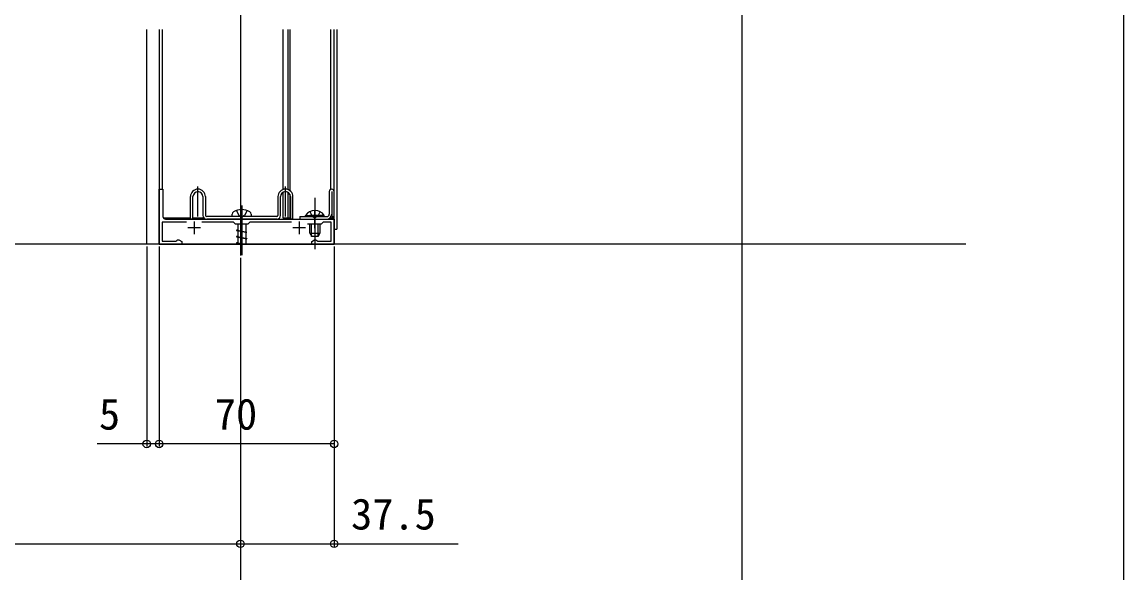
# Model space of a CAD drawing. Units: millimetres, scale not verified. Extents: x -875 to 875, y -1300 to 1294.
# Drawn here: x 434.2 to 875, y -408.2 to -187.6 of the extents above; entities that cross this region are included whole.
import ezdxf
from ezdxf.enums import TextEntityAlignment as Align

# ---------------------------------------------------------------- set-up
doc = ezdxf.new("R2010")
doc.units = ezdxf.units.MM
doc.header["$LTSCALE"] = 8
for name, color, linetype in [('0-3_YKK_11', 7, 'Continuous'), ('0-4_YKK_12', 2, 'Continuous'), ('0-5_YKK_13', 4, 'Continuous'), ('0-6_YKK_D', 6, 'Continuous'), ('0-7_YKK_ZWAK', 7, 'Continuous'), ('0-8_YSS_K', 3, 'Continuous')]:
    doc.layers.add(name, color=color, linetype=linetype)
doc.styles.add('ＭＳ ゴシック', font='')
doc.styles.get('ＭＳ ゴシック').set_extended_font_data('MS Gothic')

msp = doc.modelspace()

# ---------------------------------------------------------------- linework, layer by layer
at = {"layer": '0-3_YKK_11'}
for p, q in [((503.1, -267.554), (503.1, -272.554)), ((545.1, -267.554), (545.1, -272.554)), ((505.6, -270.054), (500.6, -270.054)), ((547.6, -270.054), (542.6, -270.054))]:
    msp.add_line(p, q, dxfattribs=at)
for points in [[(500.055, -267.754), (490.3, -267.754), (490.3, -275.354), (495.819, -275.354), (496.11, -275.129), (496.4, -274.904), (496.974, -274.904), (498.1, -275.554), (498.1, -276.554), (489.1, -276.554), (489.1, -254.554), (490.6, -254.554), (490.6, -265.554)], [(491.6, -266.554), (521.642, -266.554), (521.825, -266.674), (522.375, -266.674), (522.558, -266.554), (550.942, -266.554), (551.125, -266.674), (551.675, -266.674), (551.858, -266.554), (559.1, -266.554), (559.1, -276.554), (550.1, -276.554), (550.1, -275.554), (551.226, -274.904), (551.8, -274.904), (552.09, -275.129), (552.381, -275.354), (557.9, -275.354), (557.9, -267.754), (554.7, -267.754), (553.9, -268.554), (548.465, -268.554)], [(542.055, -267.754), (525.4, -267.754), (524.6, -268.554), (519.6, -268.554), (518.8, -267.754), (506.145, -267.754)]]:
    msp.add_lwpolyline(points, dxfattribs=at)
msp.add_arc((491.6, -265.554), 1, 180.00001, 269.99999, dxfattribs=at)
at = {"layer": '0-4_YKK_12'}
for p, q in [((521.6, 559.946), (521.6, -281.054)), ((490.4, -254.554), (490.4, -190.647)), ((538.6, -190.647), (538.6, -254.726)), ((540.5, -190.647), (540.5, -254.693)), ((541.3, -190.647), (541.3, -255.082)), ((557.7, -254.638), (557.7, -190.647)), ((559.1, -276.554), (559.1, -190.647)), ((560.1, -190.647), (560.1, -270.554)), ((489.1, -254.554), (490.4, -254.554)), ((538.6, -255.822), (538.6, -266.054)), ((540.5, -255.768), (540.5, -266.054)), ((541.3, -256.501), (541.3, -266.054)), ((490.734, -266.054), (501.6, -266.054)), ((502.6, -266.054), (506.982, -266.054)), ((538.6, -266.054), (541.3, -266.054)), ((557.7, -266.054), (557.7, -265.754)), ((557.7, -266.054), (559.1, -266.054)), ((559.1, -270.554), (560.1, -270.554))]:
    msp.add_line(p, q, dxfattribs=at)
for points in [[(559.1, -276.554), (484.1, -276.554), (484.1, -190.647)], [(489.1, -190.647), (489.1, -276.554), (559.1, -276.554), (559.1, -190.647)]]:
    msp.add_lwpolyline(points, dxfattribs=at)
at = {"layer": '0-5_YKK_13'}
for p, q in [((504.6, -265.554), (504.6, -253.554)), ((539.6, -265.554), (539.6, -253.554)), ((557.1, -255.554), (557.1, -264.554)), ((558.1, -255.554), (558.1, -265.554)), ((559.1, -265.554), (559.1, -255.554)), ((501.6, -266.554), (501.6, -257.554)), ((502.6, -266.554), (502.6, -257.554)), ((506.6, -257.554), (506.6, -265.054)), ((507.6, -257.554), (507.6, -265.054)), ((536.6, -257.554), (536.6, -265.054)), ((537.6, -265.054), (537.6, -257.554)), ((541.6, -257.554), (541.6, -266.554)), ((542.6, -266.554), (542.6, -257.554)), ((551.4, -258.054), (551.4, -278.554)), ((522.1, -261.05), (522.1, -280.959)), ((522.1, -270.166), (522.1, -263.198)), ((524.238, -263.13), (523.25, -265.156)), ((551.4, -270.166), (551.4, -263.198)), ((502.6, -266.554), (501.6, -266.554)), ((536.1, -265.554), (508.1, -265.554)), ((536.1, -266.554), (508.1, -266.554)), ((520.5, -266.554), (520.5, -266.554)), ((520.5, -268.554), (520.5, -270.905)), ((523.25, -265.156), (522.1, -265.767)), ((523.7, -266.554), (523.7, -266.554)), ((523.7, -268.554), (523.7, -271.622)), ((525.85, -264.527), (525.85, -265.554)), ((542.6, -266.554), (541.6, -266.554)), ((545.4, -265.554), (556.1, -265.554)), ((547.65, -265.045), (553.4, -265.045)), ((547.65, -265.554), (547.65, -265.045)), ((547.65, -265.554), (553.4, -265.554)), ((555.15, -265.045), (549.4, -265.045)), ((555.15, -265.554), (549.4, -265.554)), ((549.4, -272.154), (549.4, -268.554)), ((550.054, -273.463), (550.054, -268.554)), ((552.746, -273.463), (552.746, -268.554)), ((553.4, -268.554), (553.4, -272.154)), ((555.15, -265.554), (555.15, -265.045)), ((558.1, -265.554), (559.1, -265.554)), ((520.5, -270.905), (520, -270.993)), ((520, -270.993), (520, -271.095)), ((523.7, -271.924), (520, -271.095)), ((520, -271.095), (524.2, -271.835)), ((520.5, -270.905), (524.2, -271.734)), ((520.5, -271.207), (520.5, -273.445)), ((523.7, -271.924), (524.2, -271.835)), ((523.7, -271.924), (523.7, -274.162)), ((549.4, -272.154), (553.4, -272.154)), ((549.4, -272.154), (550.1, -273.554)), ((553.4, -272.154), (552.7, -273.554)), ((520.5, -273.445), (520, -273.533)), ((520, -273.533), (520, -273.635)), ((520, -273.533), (524.2, -274.274)), ((523.7, -274.464), (520, -273.635)), ((520, -273.635), (524.2, -274.375)), ((520.5, -275.985), (520, -276.073)), ((520, -276.073), (520, -276.175)), ((520, -276.073), (522.728, -276.554)), ((520, -276.175), (522.152, -276.554)), ((521.694, -276.554), (520, -276.175)), ((520.5, -273.445), (524.2, -274.274)), ((520.5, -273.747), (520.5, -275.985)), ((520.5, -275.985), (523.041, -276.554)), ((520.5, -276.287), (520.5, -276.554)), ((523.7, -274.464), (524.2, -274.375)), ((523.7, -274.464), (523.7, -276.554)), ((524.2, -274.274), (524.2, -274.375)), ((552.7, -273.554), (550.1, -273.554))]:
    msp.add_line(p, q, dxfattribs=at)
for points in [[(519.962, -263.13), (520.95, -265.156), (522.1, -265.767)], [(549.35, -263.545), (550.255, -265.401), (551.4, -266.009)], [(553.45, -263.545), (552.545, -265.401), (551.4, -266.009)], [(525.85, -265.554), (518.35, -265.554), (518.35, -264.527)], [(545.4, -265.554), (545.4, -266.554), (556.1, -266.554)], [(520, -270.993), (524.2, -271.734), (524.2, -271.835)]]:
    msp.add_lwpolyline(points, dxfattribs=at)
for centre, radius, start, end in [((504.6, -257.554), 3, 0, 180), ((504.6, -257.554), 2, 0, 180), ((539.6, -257.554), 3, 0, 180), ((539.6, -257.554), 2, 0, 180), ((558.1, -255.554), 1, 90, 180), ((558.1, -255.554), 1, 0, 90), ((519.35, -264.527), 1, 121.40289, 180), ((522.1, -269.032), 6.278, 58.59711, 121.40289), ((524.85, -264.527), 1, 0, 58.59711), ((551.4, -267.581), 4.527, 34.06671, 145.93329), ((508.1, -265.054), 1.5, 180, 270), ((508.1, -265.054), 0.5, 180, 270), ((536.1, -265.054), 1.5, 270, 0), ((536.1, -265.054), 0.5, 270, 0), ((556.1, -264.554), 1, 270, 0), ((556.1, -264.554), 2, 270, 0)]:
    msp.add_arc(centre, radius, start, end, dxfattribs=at)
at = {"layer": '0-6_YKK_D'}
for p, q in [((722.2, 337.338), (722.2, -437.554)), ((484.1, -277.554), (484.1, -357.554)), ((489.1, -277.554), (489.1, -357.554)), ((489.1, -277.554), (489.1, -357.554)), ((559.1, -277.554), (559.1, -397.554)), ((559.1, -277.554), (559.1, -357.554)), ((521.6, -282.054), (521.6, -437.554)), ((521.6, -282.054), (521.6, -397.554)), ((521.6, -282.054), (521.6, -437.554)), ((521.6, -282.054), (521.6, -397.554)), ((559.1, -356.554), (489.1, -356.554)), ((21.6, -396.554), (521.6, -396.554))]:
    msp.add_line(p, q, dxfattribs=at)
for points in [[(489.1, -356.554), (484.1, -356.554), (464.248, -356.554)], [(521.6, -396.554), (559.1, -396.554), (608.702, -396.554)]]:
    msp.add_lwpolyline(points, dxfattribs=at)
for centre in [(484.1, -356.554), (489.1, -356.554), (489.1, -356.554), (559.1, -356.554), (521.6, -396.554), (521.6, -396.554), (559.1, -396.554)]:
    msp.add_circle(centre, 1.5, dxfattribs=at)
at = {"layer": '0-7_YKK_ZWAK'}
msp.add_lwpolyline([(-875, -1299.8), (875, -1299.8), (875, 1250.2)], dxfattribs=at)
at = {"layer": '0-8_YSS_K'}
msp.add_line((811.687, -276.554), (-760.195, -276.554), dxfattribs=at)

# ---------------------------------------------------------------- texts
at = {"layer": '0-6_YKK_D', "style": 'ＭＳ ゴシック'}
for s, p in [('5', (464.992, -354.554)), ('70', (511.35, -354.554)), ('37.5', (565.844, -394.554))]:
    msp.add_text(s, height=12.46, dxfattribs=at).set_placement(p, align=Align.BOTTOM_LEFT)

doc.saveas('drawing.dxf')
